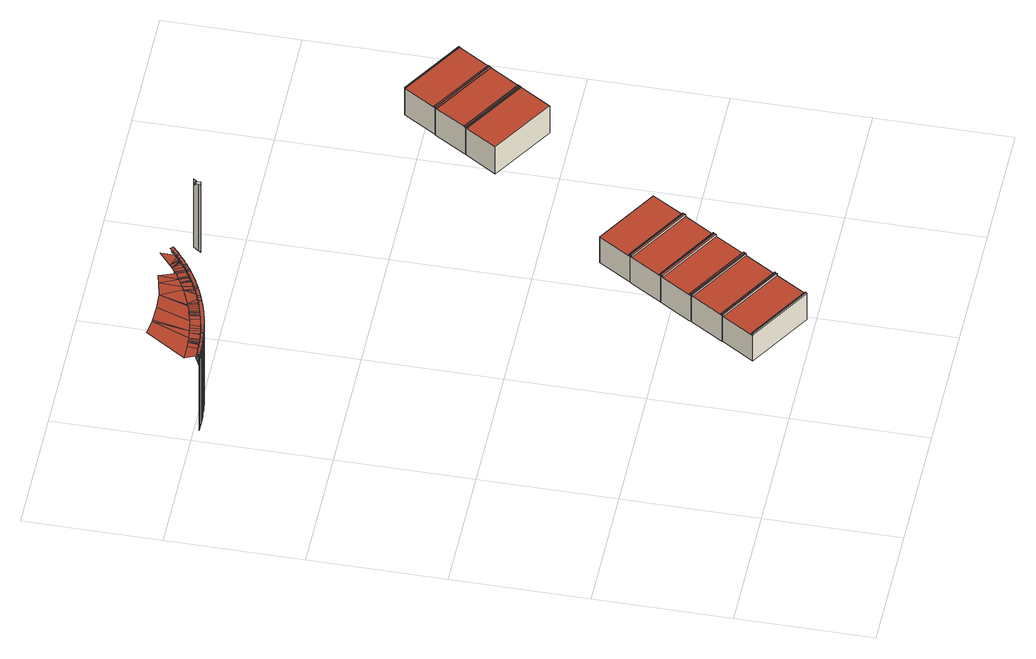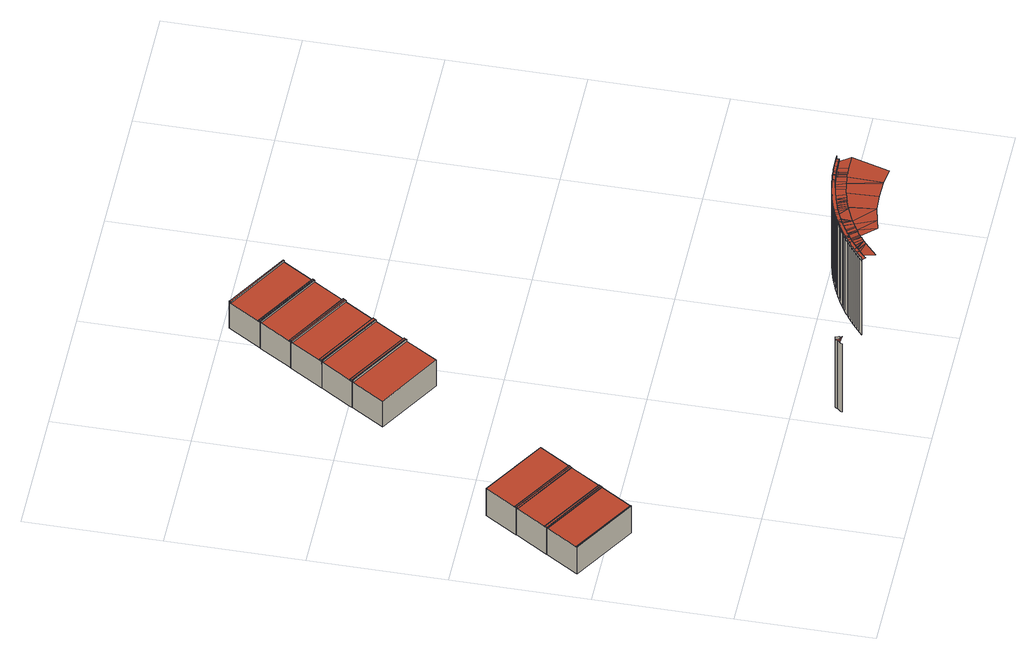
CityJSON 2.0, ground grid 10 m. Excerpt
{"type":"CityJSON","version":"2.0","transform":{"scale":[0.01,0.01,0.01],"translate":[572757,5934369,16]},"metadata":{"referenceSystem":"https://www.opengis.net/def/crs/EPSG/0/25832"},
"CityObjects":{
"building1":{"type":"Building","attributes":{"Grundfläche 2D":"855.124924","Grundhöhe NN":"16.861"},"geometry":[{"type":"MultiSurface","lod":"3","boundaries":[[[0,1,2,3,4,5]],[[6,3,2,1,7,8,9]],[[10,8,11]],[[12,13,10,11]],[[14,15,11,8,7]],[[16,17,12,11,15]],[[14,7,1,18,19,20]],[[15,14,16]],[[18,1,0,21]],[[12,17,22,23,24,25,26,27,28,29,30]],[[22,17,16,31,32,33,34,25,24,23]],[[35,36,34,33,32,31,16,14,20,19,37,38,39]],[[40,41,42,18,21,43]],[[37,19,18,42,41,44,45,46,39,38]],[[47,27,26,25,34,36,35,48]],[[35,39,48]],[[27,47,28]],[[49,50,44,41,40,51]],[[47,48,52,53,54,55,56,57,58]],[[45,59,60,61,62,63,55,54,53,52,48,39,46]],[[44,50,64,60,59,45]],[[57,56,65,66,67,68,28,47,58]],[[69,70,64,50,49,71]],[[63,72,56,55]],[[56,72,65]],[[62,61,73]],[[74,65,72,75]],[[76,73,61,77]],[[75,78,74]],[[76,77,79]],[[61,60,64,70,80,81,82,83,84,77]],[[74,78,85,86]],[[87,88,30,29,28,68,67,66,65,74,86,89,90,91]],[[92,93,94,85,78,75,72,63,62,73,76,79,95,96,97,98,99,100,101,102]],[[96,95,79,77,84,83]],[[103,81,80,70,69,104]],[[86,85,94,89]],[[90,89,94,93,92]],[[96,83,97]],[[97,83,82,98]],[[98,82,99]],[[92,102,101,91,90]],[[81,105,106,107,108,82]],[[109,106,105,81,103,110]],[[101,100,91]],[[111,100,99,112,113,114,115,116,117,118]],[[119,120,115,114,113,112,99,82,108,107,121,122,123]],[[124,91,100,111,118,117,116,125,126,127,128,129,130,131]],[[132,133,134,106,109,135]],[[126,125,116,115,120,119,123,136,137,127]],[[121,107,106,134,133,138,139,140,141,122]],[[123,122,141,136]],[[127,137,128]],[[142,143,136,141,140,139]],[[87,91,124,131,130,129,128,144,145]],[[137,136,143,142,146,147,148,149]],[[150,151,138,133,132,152]],[[147,145,144,128,137,149,148]],[[138,151,153,154,155,139]],[[145,147,156]],[[157,158,153,151,150,159]],[[156,160,161,162,163,145]],[[164,165,161,160,156,147,146,166,167,168,169,170,171,172,173,174,175,176]],[[161,165,162]],[[153,158,177,178,179,180,181,182,154]],[[175,174,183,184,162,165,164,176]],[[185,186,187,178,177,158,157,188]],[[145,189,87]],[[178,187,190,191,192,179]],[[193,194,195,196,174,173,197,198,199,200,201]],[[163,162,184,183,202,203,204,205,189,145]],[[206,207,190,187,186,208]],[[195,194,193,209,210,211,212,213,214,204,203,202,183,174,196]],[[190,207,215,216,217,218,191]],[[219,220,212,211,210,209,193,201,221,222,223,224]],[[225,226,215,207,206,227]],[[212,220,213]],[[215,226,228,229,230,231,216]],[[232,233,234,235,220,219,236,237,238,239]],[[240,241,213,220,235,234,233,232]],[[242,243,228,226,225,244]],[[245,246,247,248,249,250,251,252,253,254,255,256,257,258,259,260,261,262,263,264,265,266,267,268,239,238,237,236,219,224,223,222,221,201,200,199,198,197,173,172,171,170,169,168,167,166,146,142,139,155,154,182,181,180,179,192,191,218,217,216,231,230,229,269,270,271,272,273,274,275,276,277,278,279,280,281,282]],[[232,283,240]],[[228,243,284,285,271,270,269,229]],[[283,286,240]],[[240,286,287]],[[288,240,287,289]],[[290,291,292,293,289,287,286,283,232,239,268,267,266,265,264,263]],[[294,295,296,297,298,285,284,243,242,299]],[[293,292,300,288,289]],[[285,298,297,301,274,273,272,271]],[[300,292,291,290,302]],[[214,213,241,240,288,300,302,303,304,305,306,307,308,309,205,204]],[[302,290,310]],[[311,303,302,310,312]],[[312,310,290,263,262,261,260,259,313,311]],[[314,315,301,297,296,316]],[[317,305,304,303,311,313,318]],[[301,315,319,277,276,275,274]],[[317,320,305]],[[321,320,317,318,313,259,258,257,256,255,254,253,252,322,323,324]],[[323,307,306,305,320,321,324]],[[325,326,327,328,319,315,314,329]],[[323,322,307]],[[319,328,327,330,280,279,278,277]],[[331,332,308,307,322,333,334]],[[331,334,333,322,252,251,250,249]],[[248,335,331,249]],[[248,247,336,335]],[[337,338,339,340,330,327,326,341]],[[342,343,332,331,335,336,344]],[[247,246,344,336]],[[330,340,339,282,281,280]],[[332,309,308]],[[342,345,343]],[[246,245,346,345,342,344]],[[245,282,346]],[[345,346,347,348,349,350]],[[351,352,343,345,350,349]],[[339,353,354,355,356,357,358,282]],[[359,360,355,354,353,339,338,361]],[[356,362,363,348,347,346,282,358,357]],[[343,352,364]],[[343,365,309,332]],[[352,351,349,348,363,362]],[[366,364,352,362]],[[362,356,366]],[[367,368,366,356,369,370]],[[355,371,372,373,370,369,356]],[[374,372,371,355,360,375]],[[376,377,378,379,364,366,368,367,380,381]],[[367,370,380]],[[379,378,377,376,382,383,365,343,364]],[[372,384,385,386,387,388,389,373]],[[390,383,382,376,381,391,392,393,394,395,396,397]],[[398,399,386,385,384,372,374,400]],[[401,402,395,394,393,392,391,381,380,370,373,389,388,387,403,404]],[[365,383,390,397]],[[396,405,406,365,397]],[[386,407,408,404,403,387]],[[409,408,407,386,399,410]],[[411,412,413,406,405,396,395,402,401,414,415,416]],[[365,417,418,309]],[[365,406,413,412]],[[416,415,414,401,404,419,420]],[[421,422,365,412,411]],[[416,420,423,422,421,411]],[[422,424,365]],[[420,419,425,423]],[[423,426,424,422]],[[427,428,429,430,431,408,409,432]],[[408,431,430,429,433,434,425,419,404]],[[423,425,426]],[[426,435,436,424]],[[436,437,438,439,417,365,424]],[[440,435,426,425,434,441]],[[442,439,438,437,436,435,440,441,443,444,445,446,447,448]],[[439,442,417]],[[449,433,429,450,451,452]],[[450,429,428,453]],[[448,447,454,455,456,457,458,459,460,461,462,417,442]],[[462,461,460,463,464,465,418,417]],[[459,458,457,456,455,454,447,446,466,467,468,469,470,471,472,473,474,475]],[[459,475,460]],[[460,475,474,463]],[[474,473,463]],[[476,451,450,477,478,479,480,481]],[[482,478,477,450,453,483]],[[484,418,465]],[[485,486,487,488,489,490,491,492,493,494,495,496,497,498,472,471,470,469,468,467,466,446,445,444,443,441,434,433,449,452,451,476,481,480,479,499,500,501,502]],[[472,498,497,496,503,504,473]],[[505,465,464,463,473,504,503,506]],[[505,507,465]],[[507,508,509,465]],[[495,506,503,496]],[[478,510,511,512,501,500,499,479]],[[506,495,494,507,505]],[[513,514,512,511,510,478,482,515]],[[516,517,509,508]],[[516,518,517]],[[519,484,465,509,517,520,521,522,523]],[[489,488,487,524,525,526,527,518,516,508,507,494,493,492,491,490]],[[512,528,529,485,502,501]],[[530,529,528,512,514,531]],[[523,522,521,520,517,518,527,526,525,524,532,533,534]],[[532,524,487,535]],[[487,486,536,535]],[[537,533,532,535]],[[535,536,537]],[[537,538,534,533]],[[529,539,540,541,542,543,536,486,485]],[[544,519,523,534,545]],[[537,536,543,538]],[[546,547,541,540,539,529,530,548]],[[538,543,549]],[[550,519,544,551]],[[550,551,552,553]],[[544,545,534,538,549,554,555,556,557,558,552,551]],[[555,554,549,543,542,559]],[[555,559,556]],[[560,561,562,553,552,558,563]],[[542,541,564,565,566,567,559]],[[568,565,564,541,547,569]],[[560,570,561]],[[571,557,556,559,567,566,572]],[[558,557,571,572,560,563]],[[572,566,573,574]],[[575,576,577,561,570,578]],[[578,570,560,572,574,579,580,581,576,575]],[[565,582,583,584,585,573,566]],[[586,583,582,565,568,587]],[[577,576,588]],[[589,590,577]],[[590,591,577]],[[592,593,577,588,594]],[[595,593,592,594,588,576,581,596,597,598,599]],[[584,600,601,602,603,604,605,606,607,608,595,599,598,597,596,581,580,579,574,573,585]],[[583,609,610,602,601,600,584]],[[611,610,609,583,586,612]],[[577,593,613,589]],[[614,577,591,615]],[[613,593,595,608]],[[608,607,606,590,589,613]],[[614,615,616,617,618]],[[591,590,606,605,619,620,616,615]],[[605,604,619]],[[610,621,622,623,624,604,603,602]],[[625,626,623,622,621,610,611,627]],[[619,604,620]],[[618,617,616,620,628,629]],[[630,631,632,633,634,614,618]],[[635,630,618,629]],[[631,630,635,636]],[[637,638,639,636,635,629,628,620,604,624,640,641]],[[623,642,643,644,645,641,640,624]],[[646,647,644,643,642,623,626,648]],[[649,650,651,652,614,634]],[[637,641,645,653]],[[637,653,654,655,656,657,658,659,660,661,662,651,650,649,634,633,632,631,636,639,638]],[[645,644,663,664,665,666,667]],[[668,664,663,644,647,669]],[[665,670,671,672,673,674,675,676,677,678,679,659,658,657,656,655,654,653,645,667,666]],[[660,659,679,678,680,681]],[[664,682,683,684,672,671,670,665]],[[685,686,684,683,682,664,668,687]],[[688,689,690,691,692,693]],[[688,694,695,696,697,690,689]],[[698,695,694,688,699,700]],[[701,702,697,696]],[[703,704,705,706,701,696,695,698,707]]],"semantics":{"surfaces":[{"type":"WallSurface"},{"type":"RoofSurface"}],"values":[0,0,1,0,1,0,0,1,0,1,0,1,0,0,0,1,1,0,0,1,0,1,0,0,1,1,1,1,1,1,0,1,1,0,1,0,1,1,1,1,1,1,0,0,1,0,1,1,0,0,0,1,1,1,1,0,0,1,0,1,0,1,0,1,0,1,0,1,0,0,1,0,1,0,0,0,1,0,0,1,0,1,1,0,1,1,1,0,0,1,0,1,1,1,1,0,0,1,0,1,0,1,0,1,0,1,0,0,0,0,1,0,0,1,1,0,1,0,1,0,0,1,1,1,0,0,1,1,0,0,0,1,1,0,0,0,1,1,1,0,0,0,1,1,1,1,0,1,1,0,0,0,1,0,1,1,0,1,0,0,1,1,0,1,1,1,0,0,1,1,0,1,1,1,0,0,0,0,1,1,1,0,0,0,1,0,1,0,1,0,0,1,1,0,1,1,1,0,1,1,1,0,0,1,1,0,1,1,0,0,0,1,1,1,1,0,1,0,0,1,1,0,0,1,0,1,0,0,1,0,1,0,0,1,0,0,1,1,0,0,0,1,0,0,0,0,1,0,1,0]}}]},
"building2":{"type":"Building","attributes":{"Grundfläche 2D":"15.690371","Grundhöhe NN":"17.411"},"children":["building2-1","building2-2"],"geometry":[{"type":"Solid","lod":"3","boundaries":[[[[708,709,710,711,712,713,714,715,716,717]],[[718,712,711,710,719,720]],[[721,715,714,713,712,718,722]],[[723,717,716,715,721,724]],[[710,709,708,717,723,719]],[[723,724,721,722,718,720,719]]]],"semantics":{"surfaces":[{"type":"RoofSurface"},{"type":"WallSurface"},{"type":"GroundSurface"}],"values":[[0,1,1,1,1,2]]}}]},
"building2-1":{"type":"BuildingInstallation","parents":["building2"],"geometry":[{"type":"MultiSurface","lod":"3","boundaries":[[[725,726,727,728,729]],[[717,725,729,728,715,716]],[[728,727,714,715]],[[727,726,708,714]],[[726,725,717,708]]],"semantics":{"surfaces":[{"type":"RoofSurface"},{"type":"WallSurface"}],"values":[0,1,1,1,1]}}]},
"building2-2":{"type":"BuildingInstallation","parents":["building2"],"geometry":[{"type":"MultiSurface","lod":"3","boundaries":[[[730,731,732,733,734]],[[712,732,731,730,710,711]],[[733,732,712,713]],[[734,733,713,709]],[[730,734,709,710]]],"semantics":{"surfaces":[{"type":"RoofSurface"},{"type":"WallSurface"}],"values":[0,1,1,1,1]}}]},
"building3":{"type":"Building","attributes":{"Grundfläche 2D":"15.690479","Grundhöhe NN":"17.391"},"children":["building3-1","building3-2"],"geometry":[{"type":"Solid","lod":"3","boundaries":[[[[735,736,737,738,739,740,741,717,716,715]],[[717,741,740,739,742,743]],[[744,715,716,717,743,745]],[[746,747,737,736,735,715,744,748]],[[742,739,738,737,747,749]],[[746,748,744,745,743,742,749,747]]]],"semantics":{"surfaces":[{"type":"RoofSurface"},{"type":"WallSurface"},{"type":"GroundSurface"}],"values":[[0,1,1,1,1,2]]}}]},
"building3-1":{"type":"BuildingInstallation","parents":["building3"],"geometry":[{"type":"MultiSurface","lod":"3","boundaries":[[[725,729,728,750,751]],[[715,728,729,725,717,716]],[[750,728,715,735]],[[751,750,735,741]],[[725,751,741,717]]],"semantics":{"surfaces":[{"type":"RoofSurface"},{"type":"WallSurface"}],"values":[0,1,1,1,1]}}]},
"building3-2":{"type":"BuildingInstallation","parents":["building3"],"geometry":[{"type":"MultiSurface","lod":"3","boundaries":[[[752,753,754,755,756]],[[739,752,756,755,737,738]],[[754,753,740,736]],[[755,754,736,737]],[[753,752,739,740]]],"semantics":{"surfaces":[{"type":"RoofSurface"},{"type":"WallSurface"}],"values":[0,1,1,1,1]}}]},
"building4":{"type":"Building","attributes":{"Grundfläche 2D":"15.689118","Grundhöhe NN":"17.382"},"children":["building4-1","building4-2"],"geometry":[{"type":"Solid","lod":"3","boundaries":[[[[757,758,739,738,737,759,760,761,762,763]],[[739,758,757,763,764,765,766,767]],[[768,737,738,739,767,769]],[[770,761,760,759,737,768,771]],[[764,763,762,761,770,772]],[[766,765,764,772,770,771,768,769,767]]]],"semantics":{"surfaces":[{"type":"RoofSurface"},{"type":"WallSurface"},{"type":"GroundSurface"}],"values":[[0,1,1,1,1,2]]}}]},
"building4-1":{"type":"BuildingInstallation","parents":["building4"],"geometry":[{"type":"MultiSurface","lod":"3","boundaries":[[[752,756,755,773,774]],[[737,755,756,752,739,738]],[[773,755,737,759]],[[774,773,759,758]],[[752,774,758,739]]],"semantics":{"surfaces":[{"type":"RoofSurface"},{"type":"WallSurface"}],"values":[0,1,1,1,1]}}]},
"building4-2":{"type":"BuildingInstallation","parents":["building4"],"geometry":[{"type":"MultiSurface","lod":"3","boundaries":[[[775,776,777,778,779]],[[763,775,779,778,761,762]],[[777,776,757,760]],[[778,777,760,761]],[[776,775,763,757]]],"semantics":{"surfaces":[{"type":"RoofSurface"},{"type":"WallSurface"}],"values":[0,1,1,1,1]}}]},
"building5":{"type":"Building","attributes":{"Grundfläche 2D":"15.694588","Grundhöhe NN":"17.386"},"children":["building5-1","building5-2"],"geometry":[{"type":"Solid","lod":"3","boundaries":[[[[780,781,782,783,784,785,786,763,762,761]],[[763,786,785,784,787,788,789]],[[790,761,762,763,789,791]],[[792,793,782,781,780,761,790,794]],[[787,784,783,782,793,795]],[[792,794,790,791,789,788,787,795,793]]]],"semantics":{"surfaces":[{"type":"RoofSurface"},{"type":"WallSurface"},{"type":"GroundSurface"}],"values":[[0,1,1,1,1,2]]}}]},
"building5-1":{"type":"BuildingInstallation","parents":["building5"],"geometry":[{"type":"MultiSurface","lod":"3","boundaries":[[[796,797,798,799,800]],[[798,797,785,781]],[[799,798,781,782]],[[784,796,800,799,782,783]],[[797,796,784,785]]],"semantics":{"surfaces":[{"type":"RoofSurface"},{"type":"WallSurface"}],"values":[0,1,1,1,1]}}]},
"building5-2":{"type":"BuildingInstallation","parents":["building5"],"geometry":[{"type":"MultiSurface","lod":"3","boundaries":[[[775,779,778,801,802]],[[761,778,779,775,763,762]],[[801,778,761,780]],[[802,801,780,786]],[[775,802,786,763]]],"semantics":{"surfaces":[{"type":"RoofSurface"},{"type":"WallSurface"}],"values":[0,1,1,1,1]}}]},
"building6":{"type":"Building","attributes":{"Grundfläche 2D":"15.459744","Grundhöhe NN":"17.388"},"children":["building6-1"],"geometry":[{"type":"Solid","lod":"3","boundaries":[[[[803,804,805,806,784,783,782]],[[807,808,787,784,806,805]],[[787,795,793,782,783,784]],[[793,809,810,804,803,782]],[[810,807,805,804]],[[793,795,787,808,807,810,809]]]],"semantics":{"surfaces":[{"type":"RoofSurface"},{"type":"WallSurface"},{"type":"GroundSurface"}],"values":[[0,1,1,1,1,2]]}}]},
"building6-1":{"type":"BuildingInstallation","parents":["building6"],"geometry":[{"type":"MultiSurface","lod":"3","boundaries":[[[796,800,799,811,812]],[[782,799,800,796,784,783]],[[811,799,782,803]],[[812,811,803,806]],[[796,812,806,784]]],"semantics":{"surfaces":[{"type":"RoofSurface"},{"type":"WallSurface"}],"values":[0,1,1,1,1]}}]},
"building7":{"type":"Building","attributes":{"Grundfläche 2D":"15.317163","Grundhöhe NN":"17.402"},"children":["building7-1"],"geometry":[{"type":"Solid","lod":"3","boundaries":[[[[813,814,815,816,817,818]],[[819,817,816,815,820,821]],[[818,817,819,822]],[[814,813,818,822,823]],[[815,814,823,820]],[[819,821,820,823,822]]]],"semantics":{"surfaces":[{"type":"RoofSurface"},{"type":"WallSurface"},{"type":"GroundSurface"}],"values":[[0,1,1,1,1,2]]}}]},
"building7-1":{"type":"BuildingInstallation","parents":["building7"],"geometry":[{"type":"MultiSurface","lod":"3","boundaries":[[[824,825,826,827]],[[825,824,817,818]],[[826,825,818,813]],[[827,826,813,816]],[[824,827,816,817]]],"semantics":{"surfaces":[{"type":"RoofSurface"},{"type":"WallSurface"}],"values":[0,1,1,1,1]}}]},
"building8":{"type":"Building","attributes":{"Grundfläche 2D":"15.689840","Grundhöhe NN":"17.403"},"children":["building8-1","building8-2"],"geometry":[{"type":"Solid","lod":"3","boundaries":[[[[828,829,830,831,832,833,818,817]],[[830,829,828,817,819,834,835]],[[831,830,835,836]],[[822,818,833,832,831,836,837]],[[819,817,818,822]],[[822,837,836,835,834,819]]]],"semantics":{"surfaces":[{"type":"RoofSurface"},{"type":"WallSurface"},{"type":"GroundSurface"}],"values":[[0,1,1,1,1,2]]}}]},
"building8-1":{"type":"BuildingInstallation","parents":["building8"],"geometry":[{"type":"MultiSurface","lod":"3","boundaries":[[[838,839,840,841]],[[830,831,841,840]],[[839,838,832,829]],[[829,830,840,839]],[[831,832,838,841]]],"semantics":{"surfaces":[{"type":"RoofSurface"},{"type":"WallSurface"}],"values":[0,1,1,1,1]}}]},
"building8-2":{"type":"BuildingInstallation","parents":["building8"],"geometry":[{"type":"MultiSurface","lod":"3","boundaries":[[[842,843,825,824]],[[825,843,833,818]],[[817,824,825,818]],[[842,824,817,828]],[[843,842,828,833]]],"semantics":{"surfaces":[{"type":"RoofSurface"},{"type":"WallSurface"}],"values":[0,1,1,1,1]}}]},
"building9":{"type":"Building","attributes":{"Grundfläche 2D":"15.749445","Grundhöhe NN":"17.437"},"children":["building9-1","building9-2"],"geometry":[{"type":"Solid","lod":"3","boundaries":[[[[844,831,830,845,846,847,848,849]],[[849,848,850,851,852,853,831,844]],[[853,854,830,831]],[[854,855,856,857,847,846,845,830]],[[857,850,848,847]],[[851,850,857,856,855,854,853,852]]]],"semantics":{"surfaces":[{"type":"RoofSurface"},{"type":"WallSurface"},{"type":"GroundSurface"}],"values":[[0,1,1,1,1,2]]}}]},
"building9-1":{"type":"BuildingInstallation","parents":["building9"],"geometry":[{"type":"MultiSurface","lod":"3","boundaries":[[[858,859,860,861]],[[861,860,846,847]],[[858,861,847,848]],[[859,858,848,849]],[[860,859,849,846]]],"semantics":{"surfaces":[{"type":"RoofSurface"},{"type":"WallSurface"}],"values":[0,1,1,1,1]}}]},
"building9-2":{"type":"BuildingInstallation","parents":["building9"],"geometry":[{"type":"MultiSurface","lod":"3","boundaries":[[[840,862,863,841]],[[841,863,844,831]],[[840,841,831,830]],[[862,840,830,845]],[[863,862,845,844]]],"semantics":{"surfaces":[{"type":"RoofSurface"},{"type":"WallSurface"}],"values":[0,1,1,1,1]}}]}
},
"vertices":[
[150,3964,86],[150,3964,771],[130,3965,770],[109,3965,770],[109,3965,86],[130,3965,86],[109,3965,792],[150,3964,793],[140,3965,793],[130,3965,793],[138,3988,793],[140,3988,793],[140,3988,773],[138,3988,773],[160,3965,793],[160,3988,793],[161,3988,793],[161,3988,774],[181,3965,771],[181,3965,794],[170,3965,794],[181,3965,86],[170,3988,774],[180,3989,774],[184,3989,774],[190,3989,774],[200,3989,775],[208,3989,775],[207,4066,784],[197,4066,784],[96,4067,781],[170,3988,793],[180,3989,794],[184,3989,794],[190,3989,794],[208,3989,794],[200,3989,794],[191,3965,794],[201,3965,794],[211,3966,795],[221,3966,86],[221,3966,772],[201,3965,772],[201,3965,86],[231,3967,773],[231,3967,795],[221,3966,795],[210,3990,775],[210,3990,794],[242,3967,86],[242,3967,773],[231,3967,86],[220,3990,795],[230,3991,795],[240,3991,795],[248,3992,795],[248,3992,776],[240,3991,776],[230,3991,775],[242,3967,795],[252,3968,795],[262,3969,796],[258,3992,795],[250,3992,795],[252,3968,773],[245,4068,785],[235,4068,785],[226,4067,784],[216,4067,784],[272,3970,86],[272,3970,773],[252,3968,86],[250,3992,776],[260,3993,795],[254,4069,785],[258,3992,776],[270,3993,796],[272,3970,796],[260,3993,776],[272,3994,796],[292,3971,774],[303,3972,774],[303,3972,797],[292,3971,796],[282,3971,796],[270,3993,776],[264,4070,785],[348,4341,839],[233,4358,839],[273,4071,786],[283,4072,786],[292,4072,786],[290,3995,777],[280,3994,776],[272,3994,776],[280,3994,796],[290,3995,796],[292,3995,796],[300,3996,796],[302,3996,796],[302,3996,777],[300,3996,777],[292,3995,777],[303,3972,86],[292,3971,86],[313,3974,774],[323,3975,775],[323,3975,797],[313,3974,797],[323,3975,86],[313,3974,86],[307,3997,777],[307,3997,797],[310,3997,797],[315,3998,797],[320,3998,797],[320,3998,777],[315,3998,777],[310,3997,777],[340,4001,798],[330,4000,797],[333,3976,798],[343,3977,798],[348,4002,798],[302,4074,786],[330,4000,778],[340,4001,778],[348,4002,778],[339,4078,788],[330,4077,787],[320,4076,787],[311,4075,787],[363,3980,86],[363,3980,776],[343,3977,775],[343,3977,86],[350,4002,798],[350,4002,778],[373,3982,776],[373,3982,798],[363,3980,798],[353,3979,798],[370,4005,798],[360,4004,798],[349,4080,788],[358,4081,788],[378,4006,798],[378,4006,779],[370,4005,779],[360,4004,779],[384,3983,86],[384,3983,776],[373,3982,86],[394,3985,777],[394,3985,799],[384,3983,799],[380,4007,779],[414,3988,86],[414,3988,777],[394,3985,86],[382,4007,779],[397,4010,780],[386,4086,789],[377,4084,789],[402,4011,780],[400,4010,780],[380,4007,799],[382,4007,799],[397,4010,799],[400,4010,799],[402,4011,799],[409,4012,800],[419,4014,800],[422,4014,800],[422,4014,780],[419,4014,780],[409,4012,780],[424,3990,777],[434,3992,778],[434,3992,800],[424,3990,800],[414,3988,800],[404,3987,799],[414,4091,790],[396,4087,789],[434,3992,86],[444,3994,86],[444,3994,778],[424,3990,86],[362,4339,839],[454,3996,778],[454,3996,801],[444,3994,801],[459,4022,782],[441,4018,781],[439,4018,781],[429,4016,781],[429,4016,800],[439,4018,800],[441,4018,800],[449,4020,801],[459,4022,801],[433,4095,790],[442,4097,791],[452,4099,791],[490,4337,839],[474,4001,86],[474,4001,779],[454,3996,86],[461,4022,782],[469,4024,782],[478,4026,782],[486,4028,782],[470,4103,792],[461,4101,791],[484,4003,779],[484,4003,802],[474,4001,802],[464,3999,801],[488,4029,802],[488,4029,782],[461,4022,801],[469,4024,801],[478,4026,802],[486,4028,802],[504,4008,86],[504,4008,780],[484,4003,86],[514,4010,780],[514,4010,803],[504,4008,802],[494,4005,802],[515,4036,783],[507,4034,783],[500,4032,783],[498,4031,783],[498,4031,802],[500,4032,802],[508,4034,802],[515,4036,803],[498,4110,793],[488,4108,792],[523,4013,86],[523,4013,781],[514,4010,86],[639,4074,807],[632,4072,807],[630,4071,807],[622,4068,807],[620,4068,807],[613,4065,806],[606,4063,806],[604,4062,806],[601,4061,806],[594,4059,806],[587,4056,805],[585,4056,805],[582,4055,805],[575,4053,805],[573,4052,805],[566,4050,805],[558,4047,804],[556,4047,804],[548,4045,804],[544,4043,804],[529,4039,803],[527,4039,803],[525,4038,803],[517,4036,803],[523,4013,803],[533,4016,803],[543,4018,804],[553,4021,804],[563,4024,804],[572,4027,805],[582,4030,805],[592,4033,805],[602,4036,806],[611,4039,806],[621,4042,807],[630,4046,807],[640,4049,807],[649,4053,807],[517,4036,783],[533,4016,781],[543,4018,781],[525,4038,784],[527,4039,784],[516,4115,793],[529,4039,784],[548,4045,784],[546,4044,784],[544,4043,784],[537,4041,784],[543,4018,86],[553,4021,86],[563,4024,86],[563,4024,782],[553,4021,782],[533,4016,86],[525,4118,794],[572,4027,782],[534,4121,794],[543,4123,794],[552,4126,795],[561,4129,795],[570,4132,795],[579,4135,796],[588,4138,796],[613,4343,839],[556,4047,785],[566,4050,785],[558,4047,785],[573,4052,785],[582,4030,86],[582,4030,783],[572,4027,86],[582,4055,786],[575,4053,785],[602,4036,783],[585,4056,786],[587,4056,786],[604,4062,786],[601,4061,786],[594,4059,786],[611,4039,86],[621,4042,86],[621,4042,784],[611,4039,784],[602,4036,86],[630,4046,784],[620,4068,787],[597,4141,796],[606,4063,786],[613,4065,787],[622,4068,787],[630,4071,787],[640,4049,86],[649,4053,86],[649,4053,785],[640,4049,785],[630,4046,86],[639,4074,788],[606,4144,797],[632,4072,788],[641,4075,788],[641,4075,807],[650,4079,808],[659,4082,809],[659,4082,789],[650,4079,789],[660,4083,789],[668,4085,790],[659,4056,786],[668,4060,786],[677,4063,787],[677,4063,810],[668,4060,809],[659,4056,808],[668,4060,86],[677,4063,86],[659,4056,86],[668,4085,809],[660,4083,809],[668,4086,790],[727,4196,805],[668,4086,809],[682,4091,810],[678,4089,810],[687,4067,810],[696,4071,811],[687,4067,788],[705,4075,789],[705,4075,811],[705,4075,86],[687,4067,86],[696,4097,792],[686,4093,791],[682,4091,791],[678,4089,791],[686,4093,811],[696,4097,811],[705,4101,792],[710,4104,793],[714,4079,790],[723,4083,790],[732,4087,791],[732,4087,813],[723,4083,813],[714,4079,812],[714,4105,793],[705,4101,812],[710,4104,812],[714,4105,813],[717,4107,813],[723,4109,813],[723,4109,794],[717,4107,793],[723,4083,86],[732,4087,86],[714,4079,86],[738,4116,814],[731,4113,814],[742,4092,814],[751,4096,814],[731,4113,794],[738,4116,795],[742,4092,791],[751,4096,792],[751,4096,86],[742,4092,86],[749,4122,795],[745,4120,795],[740,4117,795],[740,4117,814],[745,4120,815],[749,4122,815],[757,4212,807],[725,4370,839],[760,4100,815],[752,4123,815],[752,4123,796],[758,4126,796],[758,4126,815],[759,4126,796],[769,4105,816],[759,4126,815],[769,4105,86],[787,4114,86],[787,4114,794],[769,4105,793],[760,4100,793],[760,4100,86],[787,4114,817],[778,4109,816],[766,4130,816],[766,4130,796],[767,4130,796],[773,4133,797],[776,4135,797],[767,4130,816],[773,4133,816],[780,4137,797],[776,4135,816],[780,4137,817],[785,4139,817],[793,4144,817],[793,4144,798],[785,4139,798],[796,4118,817],[814,4128,796],[814,4128,818],[805,4123,818],[814,4128,86],[795,4145,798],[802,4149,798],[809,4152,799],[811,4154,799],[813,4155,799],[819,4158,799],[782,4225,809],[774,4221,808],[766,4216,808],[790,4230,809],[806,4239,810],[814,4244,810],[795,4145,818],[802,4149,818],[809,4152,818],[813,4155,818],[819,4158,819],[821,4159,819],[828,4163,819],[835,4167,800],[828,4163,800],[821,4159,800],[822,4133,819],[840,4142,797],[849,4147,797],[849,4147,820],[840,4142,820],[831,4138,819],[849,4147,86],[840,4142,86],[799,4387,839],[892,4174,822],[900,4179,822],[889,4200,822],[887,4199,822],[883,4196,822],[879,4194,822],[871,4188,821],[869,4187,821],[862,4183,821],[856,4179,820],[852,4177,820],[845,4173,820],[839,4169,820],[835,4167,820],[857,4153,820],[866,4158,821],[875,4163,821],[883,4168,821],[845,4173,801],[839,4169,800],[854,4178,801],[852,4177,801],[856,4179,801],[862,4183,801],[822,4249,810],[857,4153,798],[866,4158,798],[875,4163,798],[866,4158,86],[875,4163,86],[857,4153,86],[869,4187,802],[830,4254,811],[871,4189,802],[869,4279,812],[838,4259,811],[846,4264,812],[854,4269,812],[861,4274,812],[889,4200,802],[883,4196,802],[881,4195,802],[879,4194,802],[883,4168,799],[892,4174,799],[892,4174,86],[883,4168,86],[896,4204,803],[898,4206,803],[904,4210,803],[896,4204,822],[909,4185,822],[898,4206,822],[904,4210,823],[909,4185,800],[917,4190,800],[926,4196,800],[926,4196,823],[917,4190,823],[912,4216,803],[906,4211,803],[917,4190,86],[926,4196,86],[909,4185,86],[906,4211,823],[877,4284,813],[920,4221,804],[922,4222,804],[885,4290,813],[912,4216,823],[920,4221,823],[922,4222,823],[929,4227,823],[929,4227,804],[934,4201,823],[943,4237,804],[900,4300,814],[892,4295,813],[937,4232,804],[942,4207,801],[951,4213,801],[951,4213,824],[942,4207,823],[951,4213,86],[942,4207,86],[945,4238,804],[937,4232,823],[943,4237,824],[959,4219,824],[945,4238,824],[961,4250,805],[967,4254,805],[915,4312,814],[953,4244,805],[953,4244,824],[961,4250,824],[967,4254,824],[967,4225,802],[975,4231,802],[975,4231,824],[967,4225,824],[975,4231,86],[967,4225,86],[969,4256,805],[991,4273,805],[992,4274,805],[997,4278,805],[979,4264,805],[984,4268,805],[973,4259,805],[984,4268,825],[969,4256,824],[973,4259,825],[977,4262,825],[979,4264,825],[983,4237,825],[991,4243,825],[999,4249,825],[1007,4255,825],[1015,4262,825],[997,4278,825],[992,4274,825],[991,4273,825],[985,4268,825],[983,4237,802],[999,4249,802],[999,4249,86],[983,4237,86],[985,4268,805],[937,4329,814],[1000,4280,806],[1003,4282,806],[1008,4286,806],[1008,4287,806],[1000,4280,825],[1003,4282,825],[1007,4255,802],[1015,4262,803],[1023,4268,803],[1023,4268,825],[1015,4262,86],[1023,4268,86],[1007,4255,86],[1008,4286,825],[1008,4287,825],[1014,4292,806],[1015,4293,806],[1020,4297,806],[1023,4299,806],[1026,4302,806],[1014,4292,825],[1015,4293,825],[1026,4302,825],[1023,4299,825],[1020,4297,825],[1031,4274,825],[1038,4281,825],[1031,4274,803],[1038,4281,803],[1046,4287,803],[1046,4287,825],[1038,4281,86],[1046,4287,86],[1031,4274,86],[1038,4312,806],[1045,4318,806],[1050,4322,807],[1038,4418,818],[1030,4305,825],[1038,4312,825],[1045,4318,825],[1050,4322,825],[1053,4325,825],[1060,4331,825],[1062,4333,825],[1062,4333,807],[1060,4331,807],[1053,4325,807],[1061,4300,803],[1069,4307,803],[1069,4307,826],[1061,4300,826],[1054,4294,826],[1069,4307,86],[1061,4300,86],[1076,4314,826],[1091,4327,826],[1098,4334,826],[1105,4341,825],[1089,4358,825],[1084,4354,825],[1082,4351,825],[1079,4348,825],[1074,4345,825],[1067,4338,825],[1074,4345,807],[1067,4338,807],[1076,4314,803],[1091,4327,803],[1098,4334,803],[1091,4327,86],[1098,4334,86],[1076,4314,86],[1826,4287,743],[1821,4312,746],[1819,4319,747],[1819,4319,766],[1821,4312,766],[1826,4287,766],[1832,4297,743],[1839,4306,744],[1846,4316,744],[1814,4323,747],[1839,4306,86],[1826,4287,86],[1832,4297,86],[1852,4325,744],[1800,4332,750],[1859,4335,86],[1866,4345,86],[1866,4345,744],[1859,4335,744],[1846,4316,86],
[1598,578,388],[1459,352,388],[1454,343,388],[1918,59,388],[1920,58,388],[1926,67,388],[2064,293,388],[2070,303,388],[2068,304,388],[1604,588,388],[1920,58,141],[1454,343,141],[1918,59,141],[2070,303,141],[1926,67,141],[1604,588,141],[2068,304,141],
[1604,588,404],[1598,578,404],[2064,293,404],[2070,303,404],[2068,304,404],
[1454,343,404],[1918,59,404],[1920,58,404],[1926,67,404],[1459,352,404],
[2076,312,388],[2214,538,388],[2220,547,388],[2218,548,388],[1754,833,388],[1748,823,388],[1610,597,388],[1754,833,139],[1604,588,139],[2070,303,139],[2068,304,139],[2214,538,139],[2220,547,139],[2076,312,139],[2218,548,139],
[2076,312,404],[1610,597,404],
[1754,833,404],[1748,823,404],[2214,538,404],[2220,547,404],[2218,548,404],
[1894,1061,388],[1761,845,388],[2227,559,388],[2360,776,388],[2370,792,388],[2368,793,388],[1904,1077,388],[1904,1077,138],[1894,1061,138],[1761,845,138],[1754,833,138],[2220,547,138],[2218,548,138],[2370,792,138],[2227,559,138],[2368,793,138],
[2227,559,404],[1761,845,404],
[1904,1077,404],[1894,1061,404],[2360,776,404],[2370,792,404],[2368,793,404],
[2375,800,388],[2511,1022,388],[2520,1037,388],[2519,1037,388],[2053,1322,388],[2044,1308,388],[1908,1085,388],[2053,1322,139],[2044,1308,139],[1904,1077,139],[2370,792,139],[2368,793,139],[2511,1022,139],[2520,1037,139],[2375,800,139],[2519,1037,139],
[2053,1322,404],[2044,1308,404],[2511,1022,404],[2520,1037,404],[2519,1037,404],
[2375,800,404],[1908,1085,404],
[2524,1044,388],[2667,1278,388],[2201,1563,388],[2058,1329,388],[2201,1563,139],[2058,1329,139],[2524,1044,139],[2667,1278,139],
[2524,1044,404],[2058,1329,404],
[3057,2662,400],[2915,2435,400],[3382,2145,400],[3523,2373,400],[3529,2383,400],[3062,2671,400],[3529,2383,140],[3382,2145,140],[3523,2373,140],[3062,2671,140],[2915,2435,140],
[3529,2383,405],[3062,2671,405],[3057,2662,405],[3523,2373,405],
[3536,2394,400],[3672,2613,400],[3680,2626,400],[3213,2914,400],[3206,2903,400],[3070,2684,400],[3536,2394,140],[3680,2626,140],[3213,2914,140],[3070,2684,140],
[3206,2903,405],[3672,2613,405],[3680,2626,405],[3213,2914,405],
[3536,2394,405],[3070,2684,405],
[3220,2926,400],[3687,2637,400],[3827,2863,400],[3831,2870,400],[3364,3158,400],[3360,3152,400],[3364,3158,144],[3360,3152,144],[3220,2926,144],[3213,2914,144],[3680,2626,144],[3687,2637,144],[3827,2863,144],[3831,2870,144],
[3364,3158,405],[3360,3152,405],[3827,2863,405],[3831,2870,405],
[3687,2637,405],[3220,2926,405]
]}
